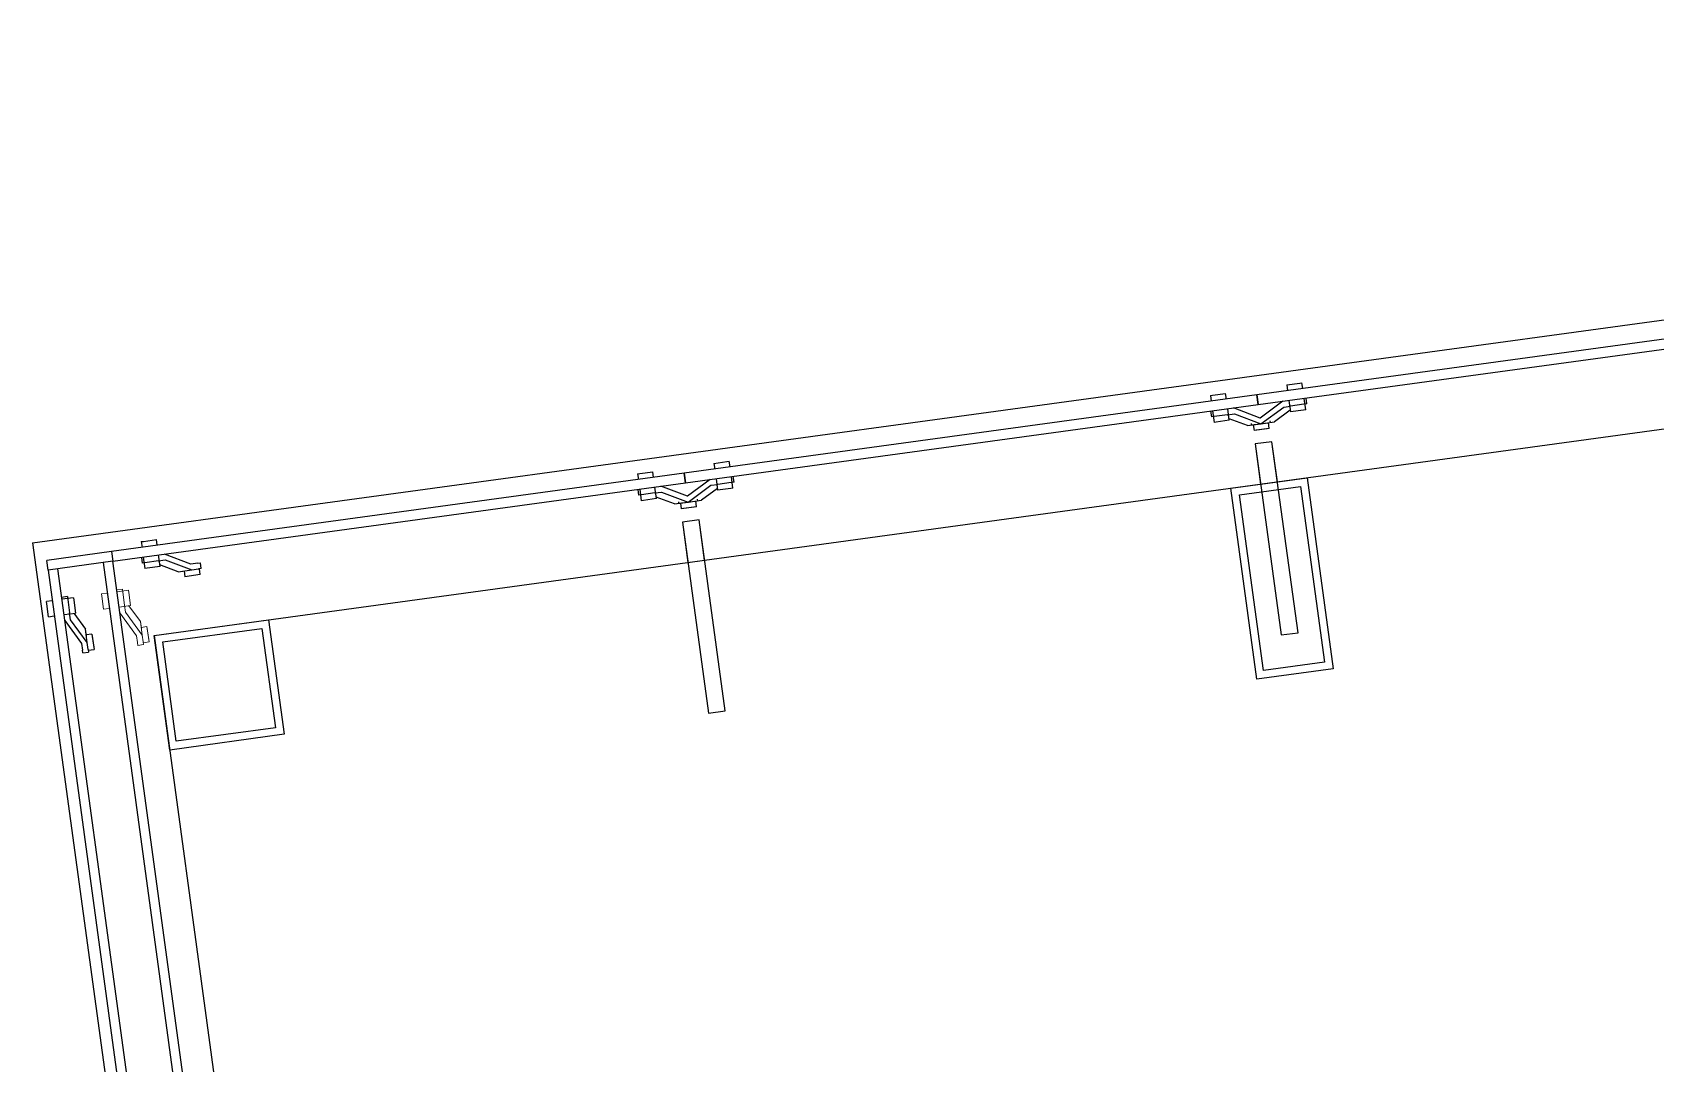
# Model space of a CAD drawing. Header units: millimetres. Extents: x -28081 to 11848482, y -6212777 to 128443.
# Drawn here: x -28081 to -23869, y 110843 to 113518 of the extents above; entities that cross this region are included whole.
import ezdxf

# ---------------------------------------------------------------- set-up
doc = ezdxf.new("R2010")
doc.units = ezdxf.units.MM
doc.header["$LTSCALE"] = 10
doc.layers.add('A—\\M+5C3C5\\M+5B4B0', color=135, linetype='Continuous')

msp = doc.modelspace()

# ---------------------------------------------------------------- linework, layer by layer
at = {"layer": 'A—\\M+5C3C5\\M+5B4B0'}
for p, q in [((-28080.5, 112193.8), (-18395.2, 113517.6)), ((-27765.1, 111953.9), (-18357.2, 113239.8)), ((-23169.4, 112814.6), (-24903.2, 112577.6)), ((-23169.4, 112814.6), (-24903.2, 112577.6)), ((-23169.4, 112814.6), (-24903.2, 112577.6)), ((-24899.8, 112552.4), (-23165.9, 112789.4)), ((-24899.8, 112552.4), (-23165.9, 112789.4)), ((-24899.8, 112552.4), (-23165.9, 112789.4)), ((-24903.2, 112577.6), (-26389.4, 112374.4)), ((-24903.2, 112577.6), (-26389.4, 112374.4)), ((-24903.2, 112577.6), (-26389.4, 112374.4)), ((-25024.2, 112576.2), (-25018.4, 112577)), ((-25024.2, 112576.2), (-25018.4, 112577)), ((-25024.2, 112576.2), (-25022.1, 112561.3)), ((-25024.2, 112576.2), (-25022.1, 112561.3)), ((-25018.4, 112577), (-24984.5, 112581.6)), ((-25018.4, 112577), (-24984.5, 112581.6)), ((-24982.5, 112566.8), (-24984.5, 112581.6)), ((-24982.5, 112566.8), (-24984.5, 112581.6)), ((-24899.8, 112552.4), (-24903.2, 112577.6)), ((-24903.2, 112577.6), (-24899.8, 112552.4)), ((-24899.8, 112552.4), (-24903.2, 112577.6)), ((-24903.2, 112577.6), (-24899.8, 112552.4)), ((-24899.8, 112552.4), (-24903.2, 112577.6)), ((-24903.2, 112577.6), (-24899.8, 112552.4)), ((-24826, 112603.3), (-24792.2, 112607.9)), ((-24826, 112603.3), (-24792.2, 112607.9)), ((-24826, 112603.3), (-24824, 112588.4)), ((-24826, 112603.3), (-24824, 112588.4)), ((-24792.2, 112607.9), (-24786.4, 112608.7)), ((-24792.2, 112607.9), (-24786.4, 112608.7)), ((-24784.3, 112593.8), (-24786.4, 112608.7)), ((-24784.3, 112593.8), (-24786.4, 112608.7)), ((-26386, 112349.3), (-24899.8, 112552.4)), ((-26386, 112349.3), (-24899.8, 112552.4)), ((-26386, 112349.3), (-24899.8, 112552.4)), ((-25023.7, 112535.5), (-25021.6, 112520.5)), ((-25023.7, 112535.5), (-25021.6, 112520.5)), ((-25018.7, 112536.2), (-25014.6, 112506.3)), ((-25018.7, 112536.2), (-25014.6, 112506.3)), ((-24975, 112511.8), (-24979.1, 112541.6)), ((-24975, 112511.8), (-24979.1, 112541.6)), ((-24895.1, 112517.7), (-24963.9, 112543.7)), ((-24895.1, 112517.7), (-24963.9, 112543.7)), ((-24835.8, 112561.2), (-24895.1, 112517.7)), ((-24835.8, 112561.2), (-24895.1, 112517.7)), ((-24893, 112502.9), (-24833.7, 112546.2)), ((-24893, 112502.9), (-24833.7, 112546.2)), ((-24817, 112537.6), (-24858, 112507.7)), ((-24817, 112537.6), (-24858, 112507.7)), ((-24833.7, 112546.2), (-24816.2, 112548.6)), ((-24833.7, 112546.2), (-24816.2, 112548.6)), ((-24820.5, 112563.3), (-24816.5, 112533.4)), ((-24820.5, 112563.3), (-24816.5, 112533.4)), ((-24782.6, 112538.1), (-24816.5, 112533.4)), ((-24782.6, 112538.1), (-24816.5, 112533.4)), ((-24781.2, 112553.4), (-24816.2, 112548.6)), ((-24781.2, 112553.4), (-24816.2, 112548.6)), ((-24776.8, 112538.8), (-24782.6, 112538.1)), ((-24776.8, 112538.8), (-24782.6, 112538.1)), ((-24773.9, 112554.4), (-24781.2, 112553.4)), ((-24773.9, 112554.4), (-24781.2, 112553.4)), ((-24776.8, 112538.8), (-24780.9, 112568.7)), ((-24776.8, 112538.8), (-24780.9, 112568.7)), ((-24773.9, 112554.4), (-24776, 112569.4)), ((-24773.9, 112554.4), (-24776, 112569.4)), ((-25014.4, 112521.5), (-25021.6, 112520.5)), ((-25014.4, 112521.5), (-25021.6, 112520.5)), ((-25008.8, 112507.1), (-25014.6, 112506.3)), ((-25008.8, 112507.1), (-25014.6, 112506.3)), ((-24979.3, 112526.3), (-25014.4, 112521.5)), ((-24979.3, 112526.3), (-25014.4, 112521.5)), ((-24975, 112511.8), (-25008.8, 112507.1)), ((-24975, 112511.8), (-25008.8, 112507.1)), ((-24979.3, 112526.3), (-24961.8, 112528.7)), ((-24979.3, 112526.3), (-24961.8, 112528.7)), ((-24928.1, 112498.1), (-24975.6, 112515.9)), ((-24928.1, 112498.1), (-24975.6, 112515.9)), ((-24961.8, 112528.7), (-24893, 112502.9)), ((-24961.8, 112528.7), (-24893, 112502.9)), ((-24928.1, 112498.1), (-24893, 112502.9)), ((-24928.1, 112498.1), (-24893, 112502.9)), ((-24928.1, 112498.1), (-24910.5, 112500.5)), ((-24928.1, 112498.1), (-24910.5, 112500.5)), ((-24918.3, 112503.5), (-24917.8, 112499.5)), ((-24918.3, 112503.5), (-24917.8, 112499.5)), ((-24918.3, 112503.5), (-24917.8, 112499.5)), ((-24918.3, 112503.5), (-24917.8, 112499.5)), ((-24912.8, 112500.2), (-24910.8, 112485.3)), ((-24912.8, 112500.2), (-24910.8, 112485.3)), ((-24912.8, 112500.2), (-24910.8, 112485.3)), ((-24912.8, 112500.2), (-24910.8, 112485.3)), ((-24912.8, 112500.2), (-24910.8, 112485.3)), ((-24912.8, 112500.2), (-24910.8, 112485.3)), ((-24912.8, 112500.2), (-24910.8, 112485.3)), ((-24912.8, 112500.2), (-24910.8, 112485.3)), ((-24877, 112489.9), (-24910.8, 112485.3)), ((-24877, 112489.9), (-24910.8, 112485.3)), ((-24877, 112489.9), (-24910.8, 112485.3)), ((-24877, 112489.9), (-24910.8, 112485.3)), ((-24910.5, 112500.5), (-24893, 112502.9)), ((-24910.5, 112500.5), (-24893, 112502.9)), ((-24871.2, 112490.7), (-24905, 112486.1)), ((-24871.2, 112490.7), (-24905, 112486.1)), ((-24871.2, 112490.7), (-24905, 112486.1)), ((-24871.2, 112490.7), (-24905, 112486.1)), ((-24893, 112502.9), (-24858, 112507.7)), ((-24893, 112502.9), (-24858, 112507.7)), ((-24893, 112502.9), (-24875.5, 112505.3)), ((-24893, 112502.9), (-24875.5, 112505.3)), ((-24871.2, 112490.7), (-24877, 112489.9)), ((-24871.2, 112490.7), (-24877, 112489.9)), ((-24871.2, 112490.7), (-24877, 112489.9)), ((-24871.2, 112490.7), (-24877, 112489.9)), ((-24875.5, 112505.3), (-24858, 112507.7)), ((-24875.5, 112505.3), (-24858, 112507.7)), ((-24871.2, 112490.7), (-24873.2, 112505.6)), ((-24871.2, 112490.7), (-24873.2, 112505.6)), ((-24871.2, 112490.7), (-24873.2, 112505.6)), ((-24871.2, 112490.7), (-24873.2, 112505.6)), ((-24871.2, 112490.7), (-24873.2, 112505.6)), ((-24871.2, 112490.7), (-24873.2, 112505.6)), ((-24871.2, 112490.7), (-24873.2, 112505.6)), ((-24871.2, 112490.7), (-24873.2, 112505.6)), ((-24868.3, 112506.3), (-24868.8, 112510.2)), ((-24868.3, 112506.3), (-24868.8, 112510.2)), ((-24868.3, 112506.3), (-24868.8, 112510.2)), ((-24868.3, 112506.3), (-24868.8, 112510.2)), ((-24905, 112486.1), (-24910.8, 112485.3)), ((-24905, 112486.1), (-24910.8, 112485.3)), ((-24905, 112486.1), (-24910.8, 112485.3)), ((-24905, 112486.1), (-24910.8, 112485.3)), ((-26278.4, 112404.8), (-26272.6, 112405.6)), ((-26278.4, 112404.8), (-26272.6, 112405.6)), ((-26270.5, 112390.7), (-26272.6, 112405.6)), ((-26270.5, 112390.7), (-26272.6, 112405.6)), ((-26389.4, 112374.4), (-27875.6, 112171.3)), ((-26389.4, 112374.4), (-27875.6, 112171.3)), ((-26389.4, 112374.4), (-27875.6, 112171.3)), ((-26510.3, 112373.1), (-26504.5, 112373.9)), ((-26510.3, 112373.1), (-26504.5, 112373.9)), ((-26510.3, 112373.1), (-26508.3, 112358.2)), ((-26510.3, 112373.1), (-26508.3, 112358.2)), ((-26504.5, 112373.9), (-26470.7, 112378.5)), ((-26504.5, 112373.9), (-26470.7, 112378.5)), ((-26468.7, 112363.6), (-26470.7, 112378.5)), ((-26468.7, 112363.6), (-26470.7, 112378.5)), ((-26386, 112349.3), (-26389.4, 112374.4)), ((-26389.4, 112374.4), (-26386, 112349.3)), ((-26386, 112349.3), (-26389.4, 112374.4)), ((-26389.4, 112374.4), (-26386, 112349.3)), ((-26386, 112349.3), (-26389.4, 112374.4)), ((-26389.4, 112374.4), (-26386, 112349.3)), ((-26312.2, 112400.1), (-26278.4, 112404.8)), ((-26312.2, 112400.1), (-26278.4, 112404.8)), ((-26312.2, 112400.1), (-26310.2, 112385.3)), ((-26312.2, 112400.1), (-26310.2, 112385.3)), ((-26263, 112335.7), (-26267.1, 112365.5)), ((-26263, 112335.7), (-26267.1, 112365.5)), ((-26260.1, 112351.2), (-26262.1, 112366.2)), ((-26260.1, 112351.2), (-26262.1, 112366.2)), ((-27872.2, 112146.1), (-26386, 112349.3)), ((-27872.2, 112146.1), (-26386, 112349.3)), ((-27872.2, 112146.1), (-26386, 112349.3)), ((-26509.8, 112332.4), (-26507.8, 112317.4)), ((-26509.8, 112332.4), (-26507.8, 112317.4)), ((-26504.9, 112333), (-26500.8, 112303.2)), ((-26504.9, 112333), (-26500.8, 112303.2)), ((-26465.5, 112323.2), (-26500.5, 112318.4)), ((-26465.5, 112323.2), (-26500.5, 112318.4)), ((-26465.5, 112323.2), (-26448, 112325.6)), ((-26465.5, 112323.2), (-26448, 112325.6)), ((-26461.2, 112308.6), (-26465.2, 112338.4)), ((-26461.2, 112308.6), (-26465.2, 112338.4)), ((-26381.2, 112314.6), (-26450, 112340.5)), ((-26381.2, 112314.6), (-26450, 112340.5)), ((-26448, 112325.6), (-26379.2, 112299.7)), ((-26448, 112325.6), (-26379.2, 112299.7)), ((-26321.9, 112358), (-26381.2, 112314.6)), ((-26321.9, 112358), (-26381.2, 112314.6)), ((-26379.2, 112299.7), (-26319.9, 112343.1)), ((-26379.2, 112299.7), (-26319.9, 112343.1)), ((-26303.2, 112334.5), (-26344.2, 112304.5)), ((-26303.2, 112334.5), (-26344.2, 112304.5)), ((-26319.9, 112343.1), (-26302.4, 112345.5)), ((-26319.9, 112343.1), (-26302.4, 112345.5)), ((-26306.7, 112360.1), (-26302.6, 112330.3)), ((-26306.7, 112360.1), (-26302.6, 112330.3)), ((-26268.8, 112334.9), (-26302.6, 112330.3)), ((-26268.8, 112334.9), (-26302.6, 112330.3)), ((-26267.3, 112350.3), (-26302.4, 112345.5)), ((-26267.3, 112350.3), (-26302.4, 112345.5)), ((-26263, 112335.7), (-26268.8, 112334.9)), ((-26263, 112335.7), (-26268.8, 112334.9)), ((-26260.1, 112351.2), (-26267.3, 112350.3)), ((-26260.1, 112351.2), (-26267.3, 112350.3)), ((-26500.5, 112318.4), (-26507.8, 112317.4)), ((-26500.5, 112318.4), (-26507.8, 112317.4)), ((-26495, 112304), (-26500.8, 112303.2)), ((-26495, 112304), (-26500.8, 112303.2)), ((-26461.2, 112308.6), (-26495, 112304)), ((-26461.2, 112308.6), (-26495, 112304)), ((-26414.2, 112295), (-26461.8, 112312.8)), ((-26414.2, 112295), (-26461.8, 112312.8)), ((-26414.2, 112295), (-26379.2, 112299.7)), ((-26414.2, 112295), (-26379.2, 112299.7)), ((-26414.2, 112295), (-26396.7, 112297.3)), ((-26414.2, 112295), (-26396.7, 112297.3)), ((-26404.5, 112300.3), (-26404, 112296.4)), ((-26404.5, 112300.3), (-26404, 112296.4)), ((-26404.5, 112300.3), (-26404, 112296.4)), ((-26404.5, 112300.3), (-26404, 112296.4)), ((-26399, 112297), (-26397, 112282.2)), ((-26399, 112297), (-26397, 112282.2)), ((-26399, 112297), (-26397, 112282.2)), ((-26399, 112297), (-26397, 112282.2)), ((-26399, 112297), (-26397, 112282.2)), ((-26399, 112297), (-26397, 112282.2)), ((-26399, 112297), (-26397, 112282.2)), ((-26399, 112297), (-26397, 112282.2)), ((-26363.2, 112286.8), (-26397, 112282.2)), ((-26363.2, 112286.8), (-26397, 112282.2)), ((-26363.2, 112286.8), (-26397, 112282.2)), ((-26363.2, 112286.8), (-26397, 112282.2)), ((-26391.2, 112283), (-26397, 112282.2)), ((-26391.2, 112283), (-26397, 112282.2)), ((-26391.2, 112283), (-26397, 112282.2)), ((-26391.2, 112283), (-26397, 112282.2)), ((-26396.7, 112297.3), (-26379.2, 112299.7)), ((-26396.7, 112297.3), (-26379.2, 112299.7)), ((-26357.4, 112287.6), (-26391.2, 112283)), ((-26357.4, 112287.6), (-26391.2, 112283)), ((-26357.4, 112287.6), (-26391.2, 112283)), ((-26357.4, 112287.6), (-26391.2, 112283)), ((-26379.2, 112299.7), (-26344.2, 112304.5)), ((-26379.2, 112299.7), (-26344.2, 112304.5)), ((-26379.2, 112299.7), (-26361.7, 112302.1)), ((-26379.2, 112299.7), (-26361.7, 112302.1)), ((-26357.4, 112287.6), (-26363.2, 112286.8)), ((-26357.4, 112287.6), (-26363.2, 112286.8)), ((-26357.4, 112287.6), (-26363.2, 112286.8)), ((-26357.4, 112287.6), (-26363.2, 112286.8)), ((-26361.7, 112302.1), (-26344.2, 112304.5)), ((-26361.7, 112302.1), (-26344.2, 112304.5)), ((-26357.4, 112287.6), (-26359.4, 112302.5)), ((-26357.4, 112287.6), (-26359.4, 112302.5)), ((-26357.4, 112287.6), (-26359.4, 112302.5)), ((-26357.4, 112287.6), (-26359.4, 112302.5)), ((-26357.4, 112287.6), (-26359.4, 112302.5)), ((-26357.4, 112287.6), (-26359.4, 112302.5)), ((-26357.4, 112287.6), (-26359.4, 112302.5)), ((-26357.4, 112287.6), (-26359.4, 112302.5)), ((-26354.4, 112303.1), (-26355, 112307.1)), ((-26354.4, 112303.1), (-26355, 112307.1)), ((-26354.4, 112303.1), (-26355, 112307.1)), ((-26354.4, 112303.1), (-26355, 112307.1)), ((-27798.4, 112197), (-27792.6, 112197.8)), ((-27798.4, 112197), (-27796.3, 112182.1)), ((-27792.6, 112197.8), (-27758.7, 112202.4)), ((-27756.7, 112187.6), (-27758.7, 112202.4)), ((-28080.5, 112193.8, 0), (-25791.7, 95448.7, 0)), ((-27875.6, 112171.3), (-28043.5, 112148.4)), ((-27875.6, 112171.3), (-27872.2, 112146.1)), ((-27875.6, 112171.3), (-27872.2, 112146.1)), ((-27875.6, 112171.3), (-27872.2, 112146.1)), ((-27797.9, 112156.3), (-27795.8, 112141.3)), ((-27792.9, 112157), (-27788.8, 112127.2)), ((-27749.2, 112132.6), (-27753.3, 112162.4)), ((-27669.3, 112138.5), (-27738.1, 112164.5)), ((-28040.1, 112123.2), (-28043.5, 112148.4)), ((-27872.2, 112146.1), (-28040.1, 112123.2)), ((-28014.9, 112126.6), (-28040.1, 112123.2)), ((-28040.1, 112123.2), (-27829.3, 110580.6)), ((-27804.1, 110584.1), (-28014.9, 112126.6)), ((-27872.2, 112146.1), (-27897.3, 112142.7)), ((-27897.3, 112142.7), (-27686.5, 110600.1)), ((-27661.3, 110603.6), (-27872.2, 112146.1)), ((-27788.6, 112142.3), (-27795.8, 112141.3)), ((-27783, 112127.9), (-27788.8, 112127.2)), ((-27753.5, 112147.1), (-27788.6, 112142.3)), ((-27749.2, 112132.6), (-27783, 112127.9)), ((-27753.5, 112147.1), (-27736, 112149.5)), ((-27702.3, 112118.9), (-27749.8, 112136.7)), ((-27736, 112149.5), (-27667.2, 112123.7)), ((-27702.3, 112118.9), (-27667.2, 112123.7)), ((-27702.3, 112118.9), (-27684.8, 112121.3)), ((-27687.1, 112121), (-27685, 112106.1)), ((-27687.1, 112121), (-27685, 112106.1)), ((-27651.2, 112110.7), (-27685, 112106.1)), ((-27645.4, 112111.5), (-27679.2, 112106.9)), ((-27651.8, 112140.9), (-27669.3, 112138.5)), ((-27667.2, 112123.7), (-27649.7, 112126.1)), ((-27651.8, 112140.9), (-27644.5, 112141.9)), ((-27651.8, 112140.9), (-27644.5, 112141.9)), ((-27645.4, 112111.5), (-27651.2, 112110.7)), ((-27642.5, 112127.1), (-27649.7, 112126.1)), ((-27642.5, 112127.1), (-27649.7, 112126.1)), ((-27645.4, 112111.5), (-27647.4, 112126.4)), ((-27645.4, 112111.5), (-27647.4, 112126.4)), ((-27642.5, 112127.1), (-27644.5, 112141.9)), ((-27642.5, 112127.1), (-27644.5, 112141.9)), ((-27679.2, 112106.9), (-27685, 112106.1)), ((-28029.3, 112043.9), (-28044.1, 112041.9)), ((-28043.3, 112036.1), (-28044.1, 112041.9)), ((-28038.7, 112002.3), (-28043.3, 112036.1)), ((-27989.8, 112054.4), (-28004.8, 112052.3)), ((-27974.3, 112051.4), (-28004.1, 112047.4)), ((-27989.8, 112054.4), (-27988.8, 112047.1)), ((-27988.8, 112047.1), (-27984, 112012.1)), ((-27974.3, 112051.4), (-27973.5, 112045.6)), ((-27973.5, 112045.6), (-27968.9, 112011.8)), ((-28038.7, 112002.3), (-28023.9, 112004.3)), ((-27998.7, 112007.7), (-27968.9, 112011.8)), ((-27996.6, 111992.5), (-27953.2, 111933.2)), ((-27981.6, 111994.6), (-27984, 112012.1)), ((-27938.3, 111935.2), (-27981.6, 111994.6)), ((-27973.1, 112011.3), (-27943.1, 111970.3)), ((-27940.7, 111952.8), (-27943.1, 111970.3)), ((-27938.3, 111935.2), (-27943.1, 111970.3)), ((-27926.2, 111957.1), (-27941, 111955.1)), ((-27926.2, 111957.1), (-27941, 111955.1)), ((-27926.2, 111957.1), (-27921.5, 111923.3)), ((-27926.2, 111957.1), (-27925.4, 111951.3)), ((-27925.4, 111951.3), (-27920.7, 111917.5)), ((-27765.1, 111953.9, 0), (-25552.2, 95764.4, 0)), ((-27953.2, 111933.2), (-27950.8, 111915.7)), ((-27949.8, 111908.4), (-27950.8, 111915.7)), ((-27949.8, 111908.4), (-27950.8, 111915.7)), ((-27949.8, 111908.4), (-27934.9, 111910.5)), ((-27949.8, 111908.4), (-27934.9, 111910.5)), ((-27935.9, 111917.7), (-27938.3, 111935.2)), ((-27935.9, 111917.7), (-27934.9, 111910.5)), ((-27935.9, 111917.7), (-27934.9, 111910.5)), ((-27935.6, 111915.4), (-27920.7, 111917.5)), ((-27935.6, 111915.4), (-27920.7, 111917.5)), ((-27921.5, 111923.3), (-27920.7, 111917.5))]:
    msp.add_line(p, q, dxfattribs=at)
at = {"layer": 'A—\\M+5C3C5\\M+5B4B0', "color": 8, "lineweight": 9}
for p, q in [((-25024.2, 112576.2), (-25018.4, 112577)), ((-25024.2, 112576.2), (-25018.4, 112577)), ((-25024.2, 112576.2), (-25018.4, 112577)), ((-25024.2, 112576.2), (-25018.4, 112577)), ((-25024.2, 112576.2), (-25022.1, 112561.3)), ((-25024.2, 112576.2), (-25022.1, 112561.3)), ((-25024.2, 112576.2), (-25022.1, 112561.3)), ((-25024.2, 112576.2), (-25022.1, 112561.3)), ((-25018.4, 112577), (-24984.5, 112581.6)), ((-25018.4, 112577), (-24984.5, 112581.6)), ((-25018.4, 112577), (-24984.5, 112581.6)), ((-25018.4, 112577), (-24984.5, 112581.6)), ((-24982.5, 112566.8), (-24984.5, 112581.6)), ((-24982.5, 112566.8), (-24984.5, 112581.6)), ((-24982.5, 112566.8), (-24984.5, 112581.6)), ((-24982.5, 112566.8), (-24984.5, 112581.6)), ((-24826, 112603.3), (-24792.2, 112607.9)), ((-24826, 112603.3), (-24792.2, 112607.9)), ((-24826, 112603.3), (-24792.2, 112607.9)), ((-24826, 112603.3), (-24792.2, 112607.9)), ((-24826, 112603.3), (-24824, 112588.4)), ((-24826, 112603.3), (-24824, 112588.4)), ((-24826, 112603.3), (-24824, 112588.4)), ((-24826, 112603.3), (-24824, 112588.4)), ((-24792.2, 112607.9), (-24786.4, 112608.7)), ((-24792.2, 112607.9), (-24786.4, 112608.7)), ((-24792.2, 112607.9), (-24786.4, 112608.7)), ((-24792.2, 112607.9), (-24786.4, 112608.7)), ((-24784.3, 112593.8), (-24786.4, 112608.7)), ((-24784.3, 112593.8), (-24786.4, 112608.7)), ((-24784.3, 112593.8), (-24786.4, 112608.7)), ((-24784.3, 112593.8), (-24786.4, 112608.7)), ((-25023.7, 112535.5), (-25021.6, 112520.5)), ((-25023.7, 112535.5), (-25021.6, 112520.5)), ((-25023.7, 112535.5), (-25021.6, 112520.5)), ((-25023.7, 112535.5), (-25021.6, 112520.5)), ((-25018.7, 112536.2), (-25014.6, 112506.3)), ((-25018.7, 112536.2), (-25014.6, 112506.3)), ((-25018.7, 112536.2), (-25014.6, 112506.3)), ((-25018.7, 112536.2), (-25014.6, 112506.3)), ((-24975, 112511.8), (-24979.1, 112541.6)), ((-24975, 112511.8), (-24979.1, 112541.6)), ((-24975, 112511.8), (-24979.1, 112541.6)), ((-24975, 112511.8), (-24979.1, 112541.6)), ((-24895.1, 112517.7), (-24963.9, 112543.7)), ((-24895.1, 112517.7), (-24963.9, 112543.7)), ((-24895.1, 112517.7), (-24963.9, 112543.7)), ((-24895.1, 112517.7), (-24963.9, 112543.7)), ((-24835.8, 112561.2), (-24895.1, 112517.7)), ((-24835.8, 112561.2), (-24895.1, 112517.7)), ((-24835.8, 112561.2), (-24895.1, 112517.7)), ((-24835.8, 112561.2), (-24895.1, 112517.7)), ((-24893, 112502.9), (-24833.7, 112546.2)), ((-24893, 112502.9), (-24833.7, 112546.2)), ((-24893, 112502.9), (-24833.7, 112546.2)), ((-24893, 112502.9), (-24833.7, 112546.2)), ((-24817, 112537.6), (-24858, 112507.7)), ((-24817, 112537.6), (-24858, 112507.7)), ((-24817, 112537.6), (-24858, 112507.7)), ((-24817, 112537.6), (-24858, 112507.7)), ((-24833.7, 112546.2), (-24816.2, 112548.6)), ((-24833.7, 112546.2), (-24816.2, 112548.6)), ((-24833.7, 112546.2), (-24816.2, 112548.6)), ((-24833.7, 112546.2), (-24816.2, 112548.6)), ((-24820.5, 112563.3), (-24816.5, 112533.4)), ((-24820.5, 112563.3), (-24816.5, 112533.4)), ((-24820.5, 112563.3), (-24816.5, 112533.4)), ((-24820.5, 112563.3), (-24816.5, 112533.4)), ((-24782.6, 112538.1), (-24816.5, 112533.4)), ((-24782.6, 112538.1), (-24816.5, 112533.4)), ((-24782.6, 112538.1), (-24816.5, 112533.4)), ((-24782.6, 112538.1), (-24816.5, 112533.4)), ((-24781.2, 112553.4), (-24816.2, 112548.6)), ((-24781.2, 112553.4), (-24816.2, 112548.6)), ((-24781.2, 112553.4), (-24816.2, 112548.6)), ((-24781.2, 112553.4), (-24816.2, 112548.6)), ((-24776.8, 112538.8), (-24782.6, 112538.1)), ((-24776.8, 112538.8), (-24782.6, 112538.1)), ((-24776.8, 112538.8), (-24782.6, 112538.1)), ((-24776.8, 112538.8), (-24782.6, 112538.1)), ((-24773.9, 112554.4), (-24781.2, 112553.4)), ((-24773.9, 112554.4), (-24781.2, 112553.4)), ((-24773.9, 112554.4), (-24781.2, 112553.4)), ((-24773.9, 112554.4), (-24781.2, 112553.4)), ((-24776.8, 112538.8), (-24780.9, 112568.7)), ((-24776.8, 112538.8), (-24780.9, 112568.7)), ((-24776.8, 112538.8), (-24780.9, 112568.7)), ((-24776.8, 112538.8), (-24780.9, 112568.7)), ((-24773.9, 112554.4), (-24776, 112569.4)), ((-24773.9, 112554.4), (-24776, 112569.4)), ((-24773.9, 112554.4), (-24776, 112569.4)), ((-24773.9, 112554.4), (-24776, 112569.4)), ((-25014.4, 112521.5), (-25021.6, 112520.5)), ((-25014.4, 112521.5), (-25021.6, 112520.5)), ((-25014.4, 112521.5), (-25021.6, 112520.5)), ((-25014.4, 112521.5), (-25021.6, 112520.5)), ((-25008.8, 112507.1), (-25014.6, 112506.3)), ((-25008.8, 112507.1), (-25014.6, 112506.3)), ((-25008.8, 112507.1), (-25014.6, 112506.3)), ((-25008.8, 112507.1), (-25014.6, 112506.3)), ((-24979.3, 112526.3), (-25014.4, 112521.5)), ((-24979.3, 112526.3), (-25014.4, 112521.5)), ((-24979.3, 112526.3), (-25014.4, 112521.5)), ((-24979.3, 112526.3), (-25014.4, 112521.5)), ((-24975, 112511.8), (-25008.8, 112507.1)), ((-24975, 112511.8), (-25008.8, 112507.1)), ((-24975, 112511.8), (-25008.8, 112507.1)), ((-24975, 112511.8), (-25008.8, 112507.1)), ((-24979.3, 112526.3), (-24961.8, 112528.7)), ((-24979.3, 112526.3), (-24961.8, 112528.7)), ((-24979.3, 112526.3), (-24961.8, 112528.7)), ((-24979.3, 112526.3), (-24961.8, 112528.7)), ((-24928.1, 112498.1), (-24975.6, 112515.9)), ((-24928.1, 112498.1), (-24975.6, 112515.9)), ((-24928.1, 112498.1), (-24975.6, 112515.9)), ((-24928.1, 112498.1), (-24975.6, 112515.9)), ((-24961.8, 112528.7), (-24893, 112502.9)), ((-24961.8, 112528.7), (-24893, 112502.9)), ((-24961.8, 112528.7), (-24893, 112502.9)), ((-24961.8, 112528.7), (-24893, 112502.9)), ((-24928.1, 112498.1), (-24893, 112502.9)), ((-24928.1, 112498.1), (-24893, 112502.9)), ((-24928.1, 112498.1), (-24893, 112502.9)), ((-24928.1, 112498.1), (-24893, 112502.9)), ((-24928.1, 112498.1), (-24910.5, 112500.5)), ((-24928.1, 112498.1), (-24910.5, 112500.5)), ((-24928.1, 112498.1), (-24910.5, 112500.5)), ((-24928.1, 112498.1), (-24910.5, 112500.5)), ((-24918.3, 112503.5), (-24917.8, 112499.5)), ((-24918.3, 112503.5), (-24917.8, 112499.5)), ((-24918.3, 112503.5), (-24917.8, 112499.5)), ((-24918.3, 112503.5), (-24917.8, 112499.5)), ((-24918.3, 112503.5), (-24917.8, 112499.5)), ((-24918.3, 112503.5), (-24917.8, 112499.5)), ((-24918.3, 112503.5), (-24917.8, 112499.5)), ((-24918.3, 112503.5), (-24917.8, 112499.5)), ((-24912.8, 112500.2), (-24910.8, 112485.3)), ((-24912.8, 112500.2), (-24910.8, 112485.3)), ((-24912.8, 112500.2), (-24910.8, 112485.3)), ((-24912.8, 112500.2), (-24910.8, 112485.3)), ((-24912.8, 112500.2), (-24910.8, 112485.3)), ((-24912.8, 112500.2), (-24910.8, 112485.3)), ((-24912.8, 112500.2), (-24910.8, 112485.3)), ((-24912.8, 112500.2), (-24910.8, 112485.3)), ((-24912.8, 112500.2), (-24910.8, 112485.3)), ((-24912.8, 112500.2), (-24910.8, 112485.3)), ((-24912.8, 112500.2), (-24910.8, 112485.3)), ((-24912.8, 112500.2), (-24910.8, 112485.3)), ((-24912.8, 112500.2), (-24910.8, 112485.3)), ((-24912.8, 112500.2), (-24910.8, 112485.3)), ((-24912.8, 112500.2), (-24910.8, 112485.3)), ((-24912.8, 112500.2), (-24910.8, 112485.3)), ((-24877, 112489.9), (-24910.8, 112485.3)), ((-24877, 112489.9), (-24910.8, 112485.3)), ((-24877, 112489.9), (-24910.8, 112485.3)), ((-24877, 112489.9), (-24910.8, 112485.3)), ((-24877, 112489.9), (-24910.8, 112485.3)), ((-24877, 112489.9), (-24910.8, 112485.3)), ((-24877, 112489.9), (-24910.8, 112485.3)), ((-24877, 112489.9), (-24910.8, 112485.3)), ((-24910.5, 112500.5), (-24893, 112502.9)), ((-24910.5, 112500.5), (-24893, 112502.9)), ((-24910.5, 112500.5), (-24893, 112502.9)), ((-24910.5, 112500.5), (-24893, 112502.9)), ((-24871.2, 112490.7), (-24905, 112486.1)), ((-24871.2, 112490.7), (-24905, 112486.1)), ((-24871.2, 112490.7), (-24905, 112486.1)), ((-24871.2, 112490.7), (-24905, 112486.1)), ((-24871.2, 112490.7), (-24905, 112486.1)), ((-24871.2, 112490.7), (-24905, 112486.1)), ((-24871.2, 112490.7), (-24905, 112486.1)), ((-24871.2, 112490.7), (-24905, 112486.1)), ((-24893, 112502.9), (-24858, 112507.7)), ((-24893, 112502.9), (-24858, 112507.7)), ((-24893, 112502.9), (-24858, 112507.7)), ((-24893, 112502.9), (-24858, 112507.7)), ((-24893, 112502.9), (-24875.5, 112505.3)), ((-24893, 112502.9), (-24875.5, 112505.3)), ((-24893, 112502.9), (-24875.5, 112505.3)), ((-24893, 112502.9), (-24875.5, 112505.3)), ((-24871.2, 112490.7), (-24877, 112489.9)), ((-24871.2, 112490.7), (-24877, 112489.9)), ((-24871.2, 112490.7), (-24877, 112489.9)), ((-24871.2, 112490.7), (-24877, 112489.9)), ((-24871.2, 112490.7), (-24877, 112489.9)), ((-24871.2, 112490.7), (-24877, 112489.9)), ((-24871.2, 112490.7), (-24877, 112489.9)), ((-24871.2, 112490.7), (-24877, 112489.9)), ((-24875.5, 112505.3), (-24858, 112507.7)), ((-24875.5, 112505.3), (-24858, 112507.7)), ((-24875.5, 112505.3), (-24858, 112507.7)), ((-24875.5, 112505.3), (-24858, 112507.7)), ((-24871.2, 112490.7), (-24873.2, 112505.6)), ((-24871.2, 112490.7), (-24873.2, 112505.6)), ((-24871.2, 112490.7), (-24873.2, 112505.6)), ((-24871.2, 112490.7), (-24873.2, 112505.6)), ((-24871.2, 112490.7), (-24873.2, 112505.6)), ((-24871.2, 112490.7), (-24873.2, 112505.6)), ((-24871.2, 112490.7), (-24873.2, 112505.6)), ((-24871.2, 112490.7), (-24873.2, 112505.6)), ((-24871.2, 112490.7), (-24873.2, 112505.6)), ((-24871.2, 112490.7), (-24873.2, 112505.6)), ((-24871.2, 112490.7), (-24873.2, 112505.6)), ((-24871.2, 112490.7), (-24873.2, 112505.6)), ((-24871.2, 112490.7), (-24873.2, 112505.6)), ((-24871.2, 112490.7), (-24873.2, 112505.6)), ((-24871.2, 112490.7), (-24873.2, 112505.6)), ((-24871.2, 112490.7), (-24873.2, 112505.6)), ((-24868.3, 112506.3), (-24868.8, 112510.2)), ((-24868.3, 112506.3), (-24868.8, 112510.2)), ((-24868.3, 112506.3), (-24868.8, 112510.2)), ((-24868.3, 112506.3), (-24868.8, 112510.2)), ((-24868.3, 112506.3), (-24868.8, 112510.2)), ((-24868.3, 112506.3), (-24868.8, 112510.2)), ((-24868.3, 112506.3), (-24868.8, 112510.2)), ((-24868.3, 112506.3), (-24868.8, 112510.2)), ((-24905, 112486.1), (-24910.8, 112485.3)), ((-24905, 112486.1), (-24910.8, 112485.3)), ((-24905, 112486.1), (-24910.8, 112485.3)), ((-24905, 112486.1), (-24910.8, 112485.3)), ((-24905, 112486.1), (-24910.8, 112485.3)), ((-24905, 112486.1), (-24910.8, 112485.3)), ((-24905, 112486.1), (-24910.8, 112485.3)), ((-24905, 112486.1), (-24910.8, 112485.3)), ((-26278.4, 112404.8), (-26272.6, 112405.6)), ((-26278.4, 112404.8), (-26272.6, 112405.6)), ((-26278.4, 112404.8), (-26272.6, 112405.6)), ((-26278.4, 112404.8), (-26272.6, 112405.6)), ((-26270.5, 112390.7), (-26272.6, 112405.6)), ((-26270.5, 112390.7), (-26272.6, 112405.6)), ((-26270.5, 112390.7), (-26272.6, 112405.6)), ((-26270.5, 112390.7), (-26272.6, 112405.6)), ((-26510.3, 112373.1), (-26504.5, 112373.9)), ((-26510.3, 112373.1), (-26504.5, 112373.9)), ((-26510.3, 112373.1), (-26504.5, 112373.9)), ((-26510.3, 112373.1), (-26504.5, 112373.9)), ((-26510.3, 112373.1), (-26508.3, 112358.2)), ((-26510.3, 112373.1), (-26508.3, 112358.2)), ((-26510.3, 112373.1), (-26508.3, 112358.2)), ((-26510.3, 112373.1), (-26508.3, 112358.2)), ((-26504.5, 112373.9), (-26470.7, 112378.5)), ((-26504.5, 112373.9), (-26470.7, 112378.5)), ((-26504.5, 112373.9), (-26470.7, 112378.5)), ((-26504.5, 112373.9), (-26470.7, 112378.5)), ((-26468.7, 112363.6), (-26470.7, 112378.5)), ((-26468.7, 112363.6), (-26470.7, 112378.5)), ((-26468.7, 112363.6), (-26470.7, 112378.5)), ((-26468.7, 112363.6), (-26470.7, 112378.5)), ((-26312.2, 112400.1), (-26278.4, 112404.8)), ((-26312.2, 112400.1), (-26278.4, 112404.8)), ((-26312.2, 112400.1), (-26278.4, 112404.8)), ((-26312.2, 112400.1), (-26278.4, 112404.8)), ((-26312.2, 112400.1), (-26310.2, 112385.3)), ((-26312.2, 112400.1), (-26310.2, 112385.3)), ((-26312.2, 112400.1), (-26310.2, 112385.3)), ((-26312.2, 112400.1), (-26310.2, 112385.3)), ((-26263, 112335.7), (-26267.1, 112365.5)), ((-26263, 112335.7), (-26267.1, 112365.5)), ((-26263, 112335.7), (-26267.1, 112365.5)), ((-26263, 112335.7), (-26267.1, 112365.5)), ((-26260.1, 112351.2), (-26262.1, 112366.2)), ((-26260.1, 112351.2), (-26262.1, 112366.2)), ((-26260.1, 112351.2), (-26262.1, 112366.2)), ((-26260.1, 112351.2), (-26262.1, 112366.2)), ((-26509.8, 112332.4), (-26507.8, 112317.4)), ((-26509.8, 112332.4), (-26507.8, 112317.4)), ((-26509.8, 112332.4), (-26507.8, 112317.4)), ((-26509.8, 112332.4), (-26507.8, 112317.4)), ((-26504.9, 112333), (-26500.8, 112303.2)), ((-26504.9, 112333), (-26500.8, 112303.2)), ((-26504.9, 112333), (-26500.8, 112303.2)), ((-26504.9, 112333), (-26500.8, 112303.2)), ((-26465.5, 112323.2), (-26500.5, 112318.4)), ((-26465.5, 112323.2), (-26500.5, 112318.4)), ((-26465.5, 112323.2), (-26500.5, 112318.4)), ((-26465.5, 112323.2), (-26500.5, 112318.4)), ((-26465.5, 112323.2), (-26448, 112325.6)), ((-26465.5, 112323.2), (-26448, 112325.6)), ((-26465.5, 112323.2), (-26448, 112325.6)), ((-26465.5, 112323.2), (-26448, 112325.6)), ((-26461.2, 112308.6), (-26465.2, 112338.4)), ((-26461.2, 112308.6), (-26465.2, 112338.4)), ((-26461.2, 112308.6), (-26465.2, 112338.4)), ((-26461.2, 112308.6), (-26465.2, 112338.4)), ((-26381.2, 112314.6), (-26450, 112340.5)), ((-26381.2, 112314.6), (-26450, 112340.5)), ((-26381.2, 112314.6), (-26450, 112340.5)), ((-26381.2, 112314.6), (-26450, 112340.5)), ((-26448, 112325.6), (-26379.2, 112299.7)), ((-26448, 112325.6), (-26379.2, 112299.7)), ((-26448, 112325.6), (-26379.2, 112299.7)), ((-26448, 112325.6), (-26379.2, 112299.7)), ((-26321.9, 112358), (-26381.2, 112314.6)), ((-26321.9, 112358), (-26381.2, 112314.6)), ((-26321.9, 112358), (-26381.2, 112314.6)), ((-26321.9, 112358), (-26381.2, 112314.6)), ((-26379.2, 112299.7), (-26319.9, 112343.1)), ((-26379.2, 112299.7), (-26319.9, 112343.1)), ((-26379.2, 112299.7), (-26319.9, 112343.1)), ((-26379.2, 112299.7), (-26319.9, 112343.1)), ((-26303.2, 112334.5), (-26344.2, 112304.5)), ((-26303.2, 112334.5), (-26344.2, 112304.5)), ((-26303.2, 112334.5), (-26344.2, 112304.5)), ((-26303.2, 112334.5), (-26344.2, 112304.5)), ((-26319.9, 112343.1), (-26302.4, 112345.5)), ((-26319.9, 112343.1), (-26302.4, 112345.5)), ((-26319.9, 112343.1), (-26302.4, 112345.5)), ((-26319.9, 112343.1), (-26302.4, 112345.5)), ((-26306.7, 112360.1), (-26302.6, 112330.3)), ((-26306.7, 112360.1), (-26302.6, 112330.3)), ((-26306.7, 112360.1), (-26302.6, 112330.3)), ((-26306.7, 112360.1), (-26302.6, 112330.3)), ((-26268.8, 112334.9), (-26302.6, 112330.3)), ((-26268.8, 112334.9), (-26302.6, 112330.3)), ((-26268.8, 112334.9), (-26302.6, 112330.3)), ((-26268.8, 112334.9), (-26302.6, 112330.3)), ((-26267.3, 112350.3), (-26302.4, 112345.5)), ((-26267.3, 112350.3), (-26302.4, 112345.5)), ((-26267.3, 112350.3), (-26302.4, 112345.5)), ((-26267.3, 112350.3), (-26302.4, 112345.5)), ((-26263, 112335.7), (-26268.8, 112334.9)), ((-26263, 112335.7), (-26268.8, 112334.9)), ((-26263, 112335.7), (-26268.8, 112334.9)), ((-26263, 112335.7), (-26268.8, 112334.9)), ((-26260.1, 112351.2), (-26267.3, 112350.3)), ((-26260.1, 112351.2), (-26267.3, 112350.3)), ((-26260.1, 112351.2), (-26267.3, 112350.3)), ((-26260.1, 112351.2), (-26267.3, 112350.3)), ((-26500.5, 112318.4), (-26507.8, 112317.4)), ((-26500.5, 112318.4), (-26507.8, 112317.4)), ((-26500.5, 112318.4), (-26507.8, 112317.4)), ((-26500.5, 112318.4), (-26507.8, 112317.4)), ((-26495, 112304), (-26500.8, 112303.2)), ((-26495, 112304), (-26500.8, 112303.2)), ((-26495, 112304), (-26500.8, 112303.2)), ((-26495, 112304), (-26500.8, 112303.2)), ((-26461.2, 112308.6), (-26495, 112304)), ((-26461.2, 112308.6), (-26495, 112304)), ((-26461.2, 112308.6), (-26495, 112304)), ((-26461.2, 112308.6), (-26495, 112304)), ((-26414.2, 112295), (-26461.8, 112312.8)), ((-26414.2, 112295), (-26461.8, 112312.8)), ((-26414.2, 112295), (-26461.8, 112312.8)), ((-26414.2, 112295), (-26461.8, 112312.8)), ((-26414.2, 112295), (-26379.2, 112299.7)), ((-26414.2, 112295), (-26379.2, 112299.7)), ((-26414.2, 112295), (-26379.2, 112299.7)), ((-26414.2, 112295), (-26379.2, 112299.7)), ((-26414.2, 112295), (-26396.7, 112297.3)), ((-26414.2, 112295), (-26396.7, 112297.3)), ((-26414.2, 112295), (-26396.7, 112297.3)), ((-26414.2, 112295), (-26396.7, 112297.3)), ((-26404.5, 112300.3), (-26404, 112296.4)), ((-26404.5, 112300.3), (-26404, 112296.4)), ((-26404.5, 112300.3), (-26404, 112296.4)), ((-26404.5, 112300.3), (-26404, 112296.4)), ((-26404.5, 112300.3), (-26404, 112296.4)), ((-26404.5, 112300.3), (-26404, 112296.4)), ((-26404.5, 112300.3), (-26404, 112296.4)), ((-26404.5, 112300.3), (-26404, 112296.4)), ((-26399, 112297), (-26397, 112282.2)), ((-26399, 112297), (-26397, 112282.2)), ((-26399, 112297), (-26397, 112282.2)), ((-26399, 112297), (-26397, 112282.2)), ((-26399, 112297), (-26397, 112282.2)), ((-26399, 112297), (-26397, 112282.2)), ((-26399, 112297), (-26397, 112282.2)), ((-26399, 112297), (-26397, 112282.2)), ((-26399, 112297), (-26397, 112282.2)), ((-26399, 112297), (-26397, 112282.2)), ((-26399, 112297), (-26397, 112282.2)), ((-26399, 112297), (-26397, 112282.2)), ((-26399, 112297), (-26397, 112282.2)), ((-26399, 112297), (-26397, 112282.2)), ((-26399, 112297), (-26397, 112282.2)), ((-26399, 112297), (-26397, 112282.2)), ((-26363.2, 112286.8), (-26397, 112282.2)), ((-26363.2, 112286.8), (-26397, 112282.2)), ((-26363.2, 112286.8), (-26397, 112282.2)), ((-26363.2, 112286.8), (-26397, 112282.2)), ((-26363.2, 112286.8), (-26397, 112282.2)), ((-26363.2, 112286.8), (-26397, 112282.2)), ((-26363.2, 112286.8), (-26397, 112282.2)), ((-26363.2, 112286.8), (-26397, 112282.2)), ((-26391.2, 112283), (-26397, 112282.2)), ((-26391.2, 112283), (-26397, 112282.2)), ((-26391.2, 112283), (-26397, 112282.2)), ((-26391.2, 112283), (-26397, 112282.2)), ((-26391.2, 112283), (-26397, 112282.2)), ((-26391.2, 112283), (-26397, 112282.2)), ((-26391.2, 112283), (-26397, 112282.2)), ((-26391.2, 112283), (-26397, 112282.2)), ((-26396.7, 112297.3), (-26379.2, 112299.7)), ((-26396.7, 112297.3), (-26379.2, 112299.7)), ((-26396.7, 112297.3), (-26379.2, 112299.7)), ((-26396.7, 112297.3), (-26379.2, 112299.7)), ((-26357.4, 112287.6), (-26391.2, 112283)), ((-26357.4, 112287.6), (-26391.2, 112283)), ((-26357.4, 112287.6), (-26391.2, 112283)), ((-26357.4, 112287.6), (-26391.2, 112283)), ((-26357.4, 112287.6), (-26391.2, 112283)), ((-26357.4, 112287.6), (-26391.2, 112283)), ((-26357.4, 112287.6), (-26391.2, 112283)), ((-26357.4, 112287.6), (-26391.2, 112283)), ((-26379.2, 112299.7), (-26344.2, 112304.5)), ((-26379.2, 112299.7), (-26344.2, 112304.5)), ((-26379.2, 112299.7), (-26344.2, 112304.5)), ((-26379.2, 112299.7), (-26344.2, 112304.5)), ((-26379.2, 112299.7), (-26361.7, 112302.1)), ((-26379.2, 112299.7), (-26361.7, 112302.1)), ((-26379.2, 112299.7), (-26361.7, 112302.1)), ((-26379.2, 112299.7), (-26361.7, 112302.1)), ((-26357.4, 112287.6), (-26363.2, 112286.8)), ((-26357.4, 112287.6), (-26363.2, 112286.8)), ((-26357.4, 112287.6), (-26363.2, 112286.8)), ((-26357.4, 112287.6), (-26363.2, 112286.8)), ((-26357.4, 112287.6), (-26363.2, 112286.8)), ((-26357.4, 112287.6), (-26363.2, 112286.8)), ((-26357.4, 112287.6), (-26363.2, 112286.8)), ((-26357.4, 112287.6), (-26363.2, 112286.8)), ((-26361.7, 112302.1), (-26344.2, 112304.5)), ((-26361.7, 112302.1), (-26344.2, 112304.5)), ((-26361.7, 112302.1), (-26344.2, 112304.5)), ((-26361.7, 112302.1), (-26344.2, 112304.5)), ((-26357.4, 112287.6), (-26359.4, 112302.5)), ((-26357.4, 112287.6), (-26359.4, 112302.5)), ((-26357.4, 112287.6), (-26359.4, 112302.5)), ((-26357.4, 112287.6), (-26359.4, 112302.5)), ((-26357.4, 112287.6), (-26359.4, 112302.5)), ((-26357.4, 112287.6), (-26359.4, 112302.5)), ((-26357.4, 112287.6), (-26359.4, 112302.5)), ((-26357.4, 112287.6), (-26359.4, 112302.5)), ((-26357.4, 112287.6), (-26359.4, 112302.5)), ((-26357.4, 112287.6), (-26359.4, 112302.5)), ((-26357.4, 112287.6), (-26359.4, 112302.5)), ((-26357.4, 112287.6), (-26359.4, 112302.5)), ((-26357.4, 112287.6), (-26359.4, 112302.5)), ((-26357.4, 112287.6), (-26359.4, 112302.5)), ((-26357.4, 112287.6), (-26359.4, 112302.5)), ((-26357.4, 112287.6), (-26359.4, 112302.5)), ((-26354.4, 112303.1), (-26355, 112307.1)), ((-26354.4, 112303.1), (-26355, 112307.1)), ((-26354.4, 112303.1), (-26355, 112307.1)), ((-26354.4, 112303.1), (-26355, 112307.1)), ((-26354.4, 112303.1), (-26355, 112307.1)), ((-26354.4, 112303.1), (-26355, 112307.1)), ((-26354.4, 112303.1), (-26355, 112307.1)), ((-26354.4, 112303.1), (-26355, 112307.1)), ((-27798.4, 112197), (-27792.6, 112197.8)), ((-27798.4, 112197), (-27792.6, 112197.8)), ((-27798.4, 112197), (-27796.3, 112182.1)), ((-27798.4, 112197), (-27796.3, 112182.1)), ((-27792.6, 112197.8), (-27758.7, 112202.4)), ((-27792.6, 112197.8), (-27758.7, 112202.4)), ((-27756.7, 112187.6), (-27758.7, 112202.4)), ((-27756.7, 112187.6), (-27758.7, 112202.4)), ((-27797.9, 112156.3), (-27795.8, 112141.3)), ((-27797.9, 112156.3), (-27795.8, 112141.3)), ((-27792.9, 112157), (-27788.8, 112127.2)), ((-27792.9, 112157), (-27788.8, 112127.2)), ((-27749.2, 112132.6), (-27753.3, 112162.4)), ((-27749.2, 112132.6), (-27753.3, 112162.4)), ((-27669.3, 112138.5), (-27738.1, 112164.5)), ((-27669.3, 112138.5), (-27738.1, 112164.5)), ((-27788.6, 112142.3), (-27795.8, 112141.3)), ((-27788.6, 112142.3), (-27795.8, 112141.3)), ((-27783, 112127.9), (-27788.8, 112127.2)), ((-27783, 112127.9), (-27788.8, 112127.2)), ((-27753.5, 112147.1), (-27788.6, 112142.3)), ((-27753.5, 112147.1), (-27788.6, 112142.3)), ((-27749.2, 112132.6), (-27783, 112127.9)), ((-27749.2, 112132.6), (-27783, 112127.9)), ((-27753.5, 112147.1), (-27736, 112149.5)), ((-27753.5, 112147.1), (-27736, 112149.5)), ((-27702.3, 112118.9), (-27749.8, 112136.7)), ((-27702.3, 112118.9), (-27749.8, 112136.7)), ((-27736, 112149.5), (-27667.2, 112123.7)), ((-27736, 112149.5), (-27667.2, 112123.7)), ((-27702.3, 112118.9), (-27667.2, 112123.7)), ((-27702.3, 112118.9), (-27667.2, 112123.7)), ((-27702.3, 112118.9), (-27684.8, 112121.3)), ((-27702.3, 112118.9), (-27684.8, 112121.3)), ((-27687.1, 112121), (-27685, 112106.1)), ((-27687.1, 112121), (-27685, 112106.1)), ((-27687.1, 112121), (-27685, 112106.1)), ((-27687.1, 112121), (-27685, 112106.1)), ((-27651.2, 112110.7), (-27685, 112106.1)), ((-27651.2, 112110.7), (-27685, 112106.1)), ((-27645.4, 112111.5), (-27679.2, 112106.9)), ((-27645.4, 112111.5), (-27679.2, 112106.9)), ((-27651.8, 112140.9), (-27669.3, 112138.5)), ((-27651.8, 112140.9), (-27669.3, 112138.5)), ((-27667.2, 112123.7), (-27649.7, 112126.1)), ((-27667.2, 112123.7), (-27649.7, 112126.1)), ((-27651.8, 112140.9), (-27644.5, 112141.9)), ((-27651.8, 112140.9), (-27644.5, 112141.9)), ((-27651.8, 112140.9), (-27644.5, 112141.9)), ((-27651.8, 112140.9), (-27644.5, 112141.9)), ((-27645.4, 112111.5), (-27651.2, 112110.7)), ((-27645.4, 112111.5), (-27651.2, 112110.7)), ((-27642.5, 112127.1), (-27649.7, 112126.1)), ((-27642.5, 112127.1), (-27649.7, 112126.1)), ((-27642.5, 112127.1), (-27649.7, 112126.1)), ((-27642.5, 112127.1), (-27649.7, 112126.1)), ((-27645.4, 112111.5), (-27647.4, 112126.4)), ((-27645.4, 112111.5), (-27647.4, 112126.4)), ((-27645.4, 112111.5), (-27647.4, 112126.4)), ((-27645.4, 112111.5), (-27647.4, 112126.4)), ((-27642.5, 112127.1), (-27644.5, 112141.9)), ((-27642.5, 112127.1), (-27644.5, 112141.9)), ((-27642.5, 112127.1), (-27644.5, 112141.9)), ((-27642.5, 112127.1), (-27644.5, 112141.9)), ((-27847, 112073.9), (-27862, 112071.8)), ((-27831.5, 112071), (-27861.3, 112066.9)), ((-27847, 112073.9), (-27846.1, 112066.6)), ((-27831.5, 112071), (-27830.7, 112065.2)), ((-27679.2, 112106.9), (-27685, 112106.1)), ((-27679.2, 112106.9), (-27685, 112106.1)), ((-27886.5, 112063.4), (-27901.4, 112061.4)), ((-27900.6, 112055.6), (-27901.4, 112061.4)), ((-27895.9, 112021.8), (-27900.6, 112055.6)), ((-27855.9, 112027.2), (-27826.1, 112031.3)), ((-27846.1, 112066.6), (-27841.3, 112031.6)), ((-27838.9, 112014.1), (-27841.3, 112031.6)), ((-27830.7, 112065.2), (-27826.1, 112031.3)), ((-27830.3, 112030.8), (-27800.3, 111989.8)), ((-27895.9, 112021.8), (-27881.1, 112023.8)), ((-27853.8, 112012), (-27810.4, 111952.7)), ((-27795.5, 111954.8), (-27838.9, 112014.1)), ((-27797.9, 111972.3), (-27800.3, 111989.8)), ((-27795.5, 111954.8), (-27800.3, 111989.8)), ((-27810.4, 111952.7), (-27808, 111935.2)), ((-27783.4, 111976.6), (-27798.2, 111974.6)), ((-27783.4, 111976.6), (-27798.2, 111974.6)), ((-27793.1, 111937.2), (-27795.5, 111954.8)), ((-27783.4, 111976.6), (-27778.8, 111942.8)), ((-27783.4, 111976.6), (-27782.6, 111970.8)), ((-27782.6, 111970.8), (-27778, 111937)), ((-27778.8, 111942.8), (-27778, 111937)), ((-27807, 111928), (-27808, 111935.2)), ((-27807, 111928), (-27808, 111935.2)), ((-27807, 111928), (-27792.2, 111930)), ((-27807, 111928), (-27792.2, 111930)), ((-27793.1, 111937.2), (-27792.2, 111930)), ((-27793.1, 111937.2), (-27792.2, 111930)), ((-27792.8, 111934.9), (-27778, 111937)), ((-27792.8, 111934.9), (-27778, 111937))]:
    msp.add_line(p, q, dxfattribs=at)
at = {"layer": 'A—\\M+5C3C5\\M+5B4B0', "extrusion": (0, 0, -1)}
for p, q in [((-24864.5, 112456.3), (-24908.1, 112450.4)), ((-24864.5, 112456.3), (-24908.1, 112450.4)), ((-24908.1, 112450.4), (-24840.3, 111955)), ((-24908.1, 112450.4), (-24840.3, 111955)), ((-24796.7, 111960.9), (-24864.5, 112456.3)), ((-24796.7, 111960.9), (-24864.5, 112456.3)), ((-26350.6, 112253.2), (-26394.2, 112247.2)), ((-26350.6, 112253.2), (-26394.2, 112247.2)), ((-26350.6, 112253.2), (-26394.2, 112247.2)), ((-26394.2, 112247.2), (-26326.5, 111751.8)), ((-26394.2, 112247.2), (-26380, 112143.2)), ((-26394.2, 112247.2), (-26326.5, 111751.8)), ((-26282.9, 111757.8), (-26350.6, 112253.2)), ((-26336.4, 112149.2), (-26350.6, 112253.2)), ((-26282.9, 111757.8), (-26350.6, 112253.2)), ((-26380, 112143.2), (-26336.4, 112149.2)), ((-24840.3, 111955), (-24796.7, 111960.9)), ((-24840.3, 111955), (-24796.7, 111960.9)), ((-26326.5, 111751.8), (-26282.9, 111757.8)), ((-26326.5, 111751.8), (-26282.9, 111757.8))]:
    msp.add_line(p, q, dxfattribs=at)
at = {"layer": 'A—\\M+5C3C5\\M+5B4B0'}
msp.add_lwpolyline([(-24893.9, 112346.3), (-24850.3, 112352.3), (-24864.5, 112456.3), (-24908.1, 112450.4)], close=True, dxfattribs=at)
at = {"layer": 'A—\\M+5C3C5\\M+5B4B0', "elevation": 0}
msp.add_lwpolyline([(-24903.4, 111840.4), (-24971.1, 112335.8), (-24773, 112362.9), (-24705.3, 111867.5), (-24903.4, 111840.4)], dxfattribs=at)
for points in [[(-24886.3, 111862.9), (-24948.6, 112318.7), (-24790.1, 112340.3), (-24727.8, 111884.6)], [(-27765.1, 111953.9), (-27467.9, 111994.5), (-27427.3, 111697.3), (-27724.5, 111656.6)], [(-27742.6, 111936.8), (-27485, 111972), (-27449.8, 111714.4), (-27707.4, 111679.2)]]:
    msp.add_lwpolyline(points, close=True, dxfattribs=at)

doc.saveas('drawing.dxf')
